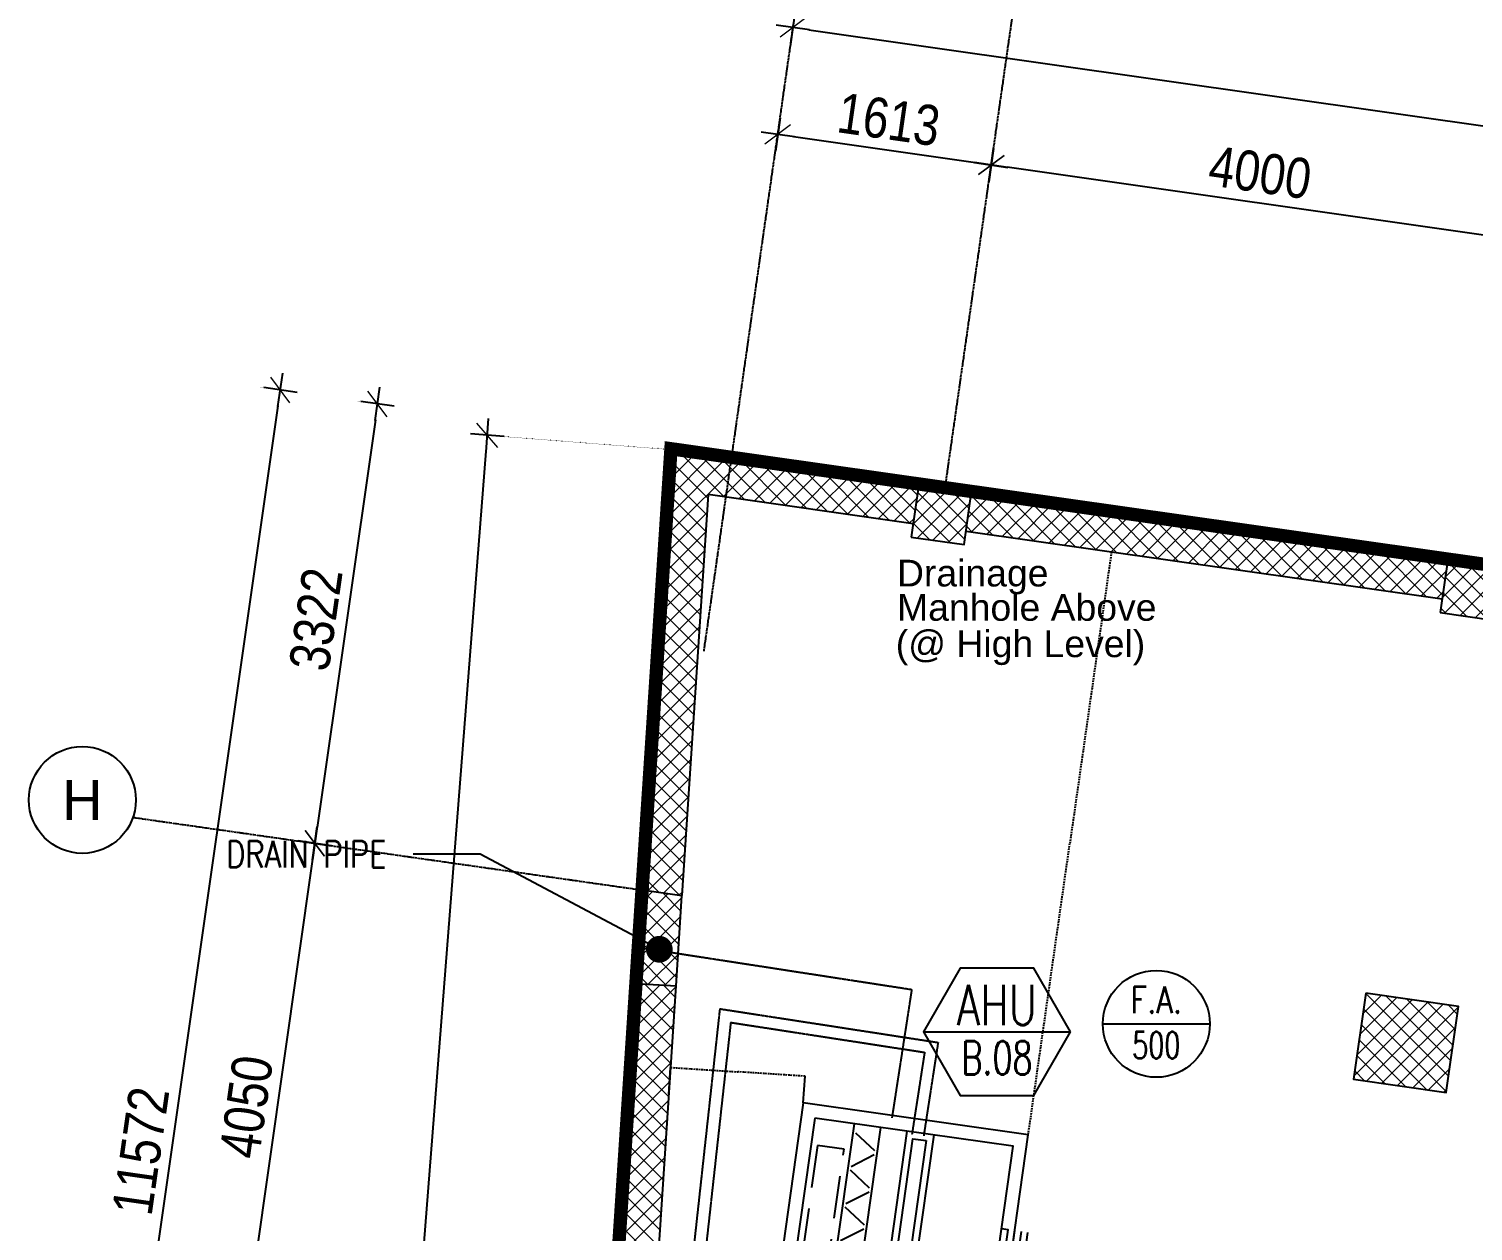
# Model space of a CAD drawing. Header units: inches. Extents: x 1152707 to 1351947, y 326920 to 480291.
# Drawn here: x 1183156 to 1193963, y 368730 to 377727 of the extents above; entities that cross this region are included whole.
import ezdxf
from ezdxf import colors
from ezdxf.entities.mleader import LeaderData, LeaderLine
from ezdxf.enums import TextEntityAlignment as Align
from ezdxf.math import Vec2, Vec3

# ---------------------------------------------------------------- set-up
doc = ezdxf.new("R2010")
doc.units = ezdxf.units.IN
doc.header["$MEASUREMENT"] = 0
for name, pattern in [('CENTER', [50.800000000000004, 31.75, -6.35, 6.35, -6.35]), ('DASHED', [19.049999999999997, 12.7, -6.35]), ('DASHED2', [9.524999999999999, 6.35, -3.175]), ('DOT2', [3.175, 0, -3.175])]:
    doc.linetypes.add(name, pattern=pattern)
doc.layers.add('A-HATCH CONCRETE', color=254, linetype='Continuous', lineweight=5)
doc.layers.add('A-LEASING LINE', color=7, linetype='DASHED2', lineweight=9)
for name, color, linetype in [('AC-Equipment', 2, 'Continuous'), ('AC-Fresh DUCT', 100, 'Continuous'), ('AC-Ref PIPES', 3, 'Continuous'), ('AC-TEXT', 3, 'Continuous'), ('AC-TEXT Equipment', 3, 'Continuous'), ('AC-TEXT Fresh DUCT', 140, 'Continuous'), ('Axis', 9, 'CENTER'), ('dim-axis', 15, 'Continuous'), ('dim2', 7, 'Continuous'), ('FFNEW', 252, 'Continuous'), ('LGT ELEC', 252, 'Continuous'), ('S-COL', 210, 'Continuous'), ('S-WALL', 1, 'Continuous'), ('TAXT', 3, 'Continuous')]:
    doc.layers.add(name, color=color, linetype=linetype)
doc.styles.add('AC_Duct', font='romans.shx', dxfattribs={"width": 0.8, "height": 0.2})
doc.styles.add('AC_Equipment', font='romans.shx', dxfattribs={"width": 0.75, "height": 0.3})
doc.styles.add('ARIAL', font='ARIALN.TTF')
doc.styles.get("Standard").update_dxf_attribs({"font": 'arial.ttf'})
doc.styles.add('style1', font='arial.ttf')
doc.dimstyles.new('DIM-100', dxfattribs={"dimscale": 150, "dimtxt": 2, "dimasz": 1, "dimexe": 0.75, "dimexo": 1, "dimgap": 0.5, "dimtad": 1, "dimdec": 0, "dimzin": 11, "dimdsep": 46, "dimtxsty": 'ARIAL', "dimblk": 'R', "dimcen": 2.5, "dimdle": 1, "dimclrd": 256, "dimclre": 256, "dimclrt": 256, "dimazin": 0, "dimtfac": 1, "dimtdec": 0, "dimtix": 1, "dimtmove": 2, "dimatfit": 3, "dimldrblk": 'R', "dimtolj": 1, "dimtzin": 3, "dimlwd": -1, "dimlwe": 13, "dimarcsym": 0})
doc.dimstyles.get("Standard").update_dxf_attribs({"dimtxt": 0.18, "dimasz": 0.18, "dimexe": 0.18, "dimexo": 0.0625, "dimgap": 0.09, "dimtad": 0, "dimtih": 1, "dimtoh": 1, "dimdec": 4, "dimzin": 0, "dimdsep": 46, "dimtxsty": 'Standard', "dimcen": 0.09, "dimadec": 0, "dimazin": 0, "dimtfac": 1, "dimtdec": 4, "dimtofl": 0, "dimtmove": 0, "dimatfit": 3, "dimfxl": 1, "dimtolj": 1, "dimtzin": 0, "dimarcsym": 0})
pattern_1 = [(45, (1341716.94421948, 266100.535076289), (-66.29126073623883, 66.29126073623884), []), (135, (1341716.94421948, 266100.535076289), (-66.29126073623884, -66.29126073623883), [])]
pattern_2 = [(45, (1341716.313607556, 266100.5350762884), (-66.29126073623883, 66.29126073623884), []), (135, (1341716.313607556, 266100.5350762884), (-66.29126073623884, -66.29126073623883), [])]

# ---------------------------------------------------------------- blocks, each defined once
blk = doc.blocks.new('R')
for p, q in [((0, -1.050000000000181), (0, 1.050000000000181)), ((-1.049999999999954, 0), (1.049999999999954, 0))]:
    blk.add_line(p, q)
at = {"color": 4, "lineweight": 13}
blk.add_line((-0.7071067811866669, -0.7071067811866669), (0.7071067811866669, 0.7071067811866669), dxfattribs=at)
blk = doc.blocks.new('*D113')
at = {"layer": 'Defpoints', "color": 0, "transparency": 16777216}
for p in [(1420983.385530123, 599835.536595431), (1420983.385530123, 599835.5365954308), (1422566.930215031, 599511.4847314716)]:
    blk.add_point(p, dxfattribs=at)
at = {"layer": 'dim-axis', "color": 251, "transparency": 16777216}
blk.add_line((1422461.840111748, 599624.426578352), (1421102.180569055, 599818.5737323104), dxfattribs=at)
at = {"layer": 'dim-axis', "color": 251, "linetype": 'DOT2', "lineweight": 13, "transparency": 16777216}
for p, q in [((1420962.181951222, 599687.0427967665), (1420967.482845948, 599724.1662464325)), ((1422588.133793931, 599659.9785301362), (1422596.537834855, 599718.83406423))]:
    blk.add_line(p, q, dxfattribs=at)
at = {"layer": 'dim-axis', "color": 251, "transparency": 16777216, "xscale": 120, "yscale": 120, "zscale": 120}
for p, rotation in [((1420983.385530123, 599835.5365954308), 171.8736112541112), ((1422580.63515068, 599607.4637152316), 351.8736112541112)]:
    blk.add_blockref('R', p, dxfattribs=dict(at, rotation=rotation))
at = {"layer": 'dim-axis', "color": 251, "transparency": 16777216, "insert": (1421814.264079111, 599947.380899548), "char_height": 300, "attachment_point": 5, "rotation": 351.87361125411115, "style": 'ARIAL'}
blk.add_mtext('\\A1;1613', dxfattribs=at)
blk = doc.blocks.new('*D123')
at = {"layer": 'Defpoints', "color": 0, "transparency": 16777216}
for p in [(1422580.636952011, 599607.4667980175), (1422580.640477067, 599607.4914848385), (1426540.471584808, 599042.0380271573)]:
    blk.add_point(p, dxfattribs=at)
at = {"layer": 'dim-axis', "color": 251, "transparency": 16777216}
blk.add_line((1426421.676545867, 599059.0008902128), (1422699.431990943, 599590.5039348972), dxfattribs=at)
at = {"layer": 'dim-axis', "color": 251, "linetype": 'DOT2', "lineweight": 13, "transparency": 16777216}
for p, q in [((1422559.436898167, 599458.997686174), (1422564.734267836, 599496.0964490192)), ((1426519.268005907, 598893.5442284929), (1426524.568900623, 598930.6676780941))]:
    blk.add_line(p, q, dxfattribs=at)
at = {"layer": 'dim-axis', "color": 251, "transparency": 16777216, "xscale": 120, "yscale": 120, "zscale": 120}
for p, rotation in [((1422580.636952011, 599607.4667980175), 171.8736112541112), ((1426540.471584799, 599042.0380270925), 351.8736112541112)]:
    blk.add_blockref('R', p, dxfattribs=dict(at, rotation=rotation))
at = {"layer": 'dim-axis', "color": 251, "transparency": 16777216, "insert": (1424592.808007115, 599550.6331567717), "char_height": 300, "attachment_point": 5, "rotation": 351.87361125411115, "style": 'ARIAL'}
blk.add_mtext('\\A1;4000', dxfattribs=at)
blk = doc.blocks.new('*D125')
at = {"layer": 'Defpoints', "color": 0, "transparency": 16777216}
for p in [(1420641.573875909, 597441.4154160281), (1470714.924620437, 593564.946107981), (1470259.607359799, 590370.0822184199)]:
    blk.add_point(p, dxfattribs=at)
at = {"layer": 'dim-axis', "color": 251, "linetype": 'DOT2', "lineweight": 13, "transparency": 16777216}
for p, q in [((1420662.737342449, 597589.914936849), (1421112.763736451, 600747.6539462049)), ((1470280.770826339, 590518.5817392408), (1470730.797220341, 593676.3207485966))]:
    blk.add_line(p, q, dxfattribs=at)
at = {"layer": 'dim-axis', "color": 251, "transparency": 16777216}
blk.add_line((1421215.690753203, 600619.3485323575), (1470596.12500378, 593581.8768812129), dxfattribs=at)
at = {"layer": 'dim-axis', "color": 251, "transparency": 16777216, "xscale": 120, "yscale": 120, "zscale": 120}
for p, rotation in [((1421096.891136546, 600636.2793055894), 171.8890881608404), ((1470714.924620437, 593564.946107981), 351.8890881608405)]:
    blk.add_blockref('R', p, dxfattribs=dict(at, rotation=rotation))
at = {"layer": 'dim-axis', "color": 251, "transparency": 16777216, "insert": (1445938.100600445, 597326.502155237), "char_height": 300, "attachment_point": 5, "rotation": 351.88908816084046, "style": 'ARIAL'}
blk.add_mtext('\\A1;50119', dxfattribs=at)
blk = doc.blocks.new('*D128')
at = {"layer": 'Defpoints', "color": 0, "transparency": 16777216}
for p in [(1417261.405506629, 597923.8530311963), (1417261.405506629, 597923.8530311963), (1415626.310907494, 586467.6671338971)]:
    blk.add_point(p, dxfattribs=at)
at = {"layer": 'dim-axis', "color": 251, "linetype": 'DOT2', "lineweight": 13, "transparency": 16777216}
for p, q in [((1417112.910355641, 597945.0471372935), (1417150.034143388, 597939.7486107692)), ((1415477.815756507, 586488.8612399943), (1415514.939544254, 586483.5627134701))]:
    blk.add_line(p, q, dxfattribs=at)
at = {"layer": 'dim-axis', "color": 251, "transparency": 16777216}
blk.add_line((1415643.266192372, 586586.4632546869), (1417244.450221751, 597805.0569104064), dxfattribs=at)
at = {"layer": 'dim-axis', "color": 251, "transparency": 16777216, "xscale": 120, "yscale": 120, "zscale": 120}
for p, rotation in [((1417261.405506629, 597923.8530311963), 81.8772662833131), ((1415626.310907494, 586467.6671338971), 261.8772662833131)]:
    blk.add_blockref('R', p, dxfattribs=dict(at, rotation=rotation))
at = {"layer": 'dim-axis', "color": 251, "transparency": 16777216, "insert": (1416217.975405764, 592227.9994117396), "char_height": 300, "attachment_point": 5, "rotation": 81.8772662833131, "style": 'ARIAL'}
blk.add_mtext('\\A1;11572', dxfattribs=at)
blk = doc.blocks.new('*D129')
at = {"layer": 'Defpoints', "color": 0, "transparency": 16777216}
for p in [(1417988.989744912, 597820.0079068063), (1417519.570994599, 594531.0553838975), (1417519.570994598, 594531.0553838976)]:
    blk.add_point(p, dxfattribs=at)
at = {"layer": 'dim-axis', "color": 251, "linetype": 'DOT2', "lineweight": 13, "transparency": 16777216}
for p, q in [((1417840.494593902, 597841.2020127501), (1417877.618381654, 597835.9034862642)), ((1417371.07584359, 594552.2494898412), (1417408.199631341, 594546.9509633554))]:
    blk.add_line(p, q, dxfattribs=at)
at = {"layer": 'dim-axis', "color": 251, "transparency": 16777216}
blk.add_line((1417972.034460156, 597701.2117859991), (1417536.526279353, 594649.8515047049), dxfattribs=at)
at = {"layer": 'dim-axis', "color": 251, "transparency": 16777216, "xscale": 120, "yscale": 120, "zscale": 120}
for p, rotation in [((1417988.989744911, 597820.0079068064), 81.87726634256052), ((1417519.570994598, 594531.0553838976), 261.8772663425605)]:
    blk.add_blockref('R', p, dxfattribs=dict(at, rotation=rotation))
at = {"layer": 'dim-axis', "color": 251, "transparency": 16777216, "insert": (1417528.397568424, 596207.7709743117), "char_height": 300, "attachment_point": 5, "rotation": 81.87726634256052, "style": 'ARIAL'}
blk.add_mtext('\\A1;3322', dxfattribs=at)
blk = doc.blocks.new('*D130')
at = {"layer": 'Defpoints', "color": 0, "transparency": 16777216}
for p in [(1417519.570994599, 594531.0553838975), (1416947.330131935, 590521.6862731403), (1416947.330129418, 590521.6862734996)]:
    blk.add_point(p, dxfattribs=at)
at = {"layer": 'dim-axis', "color": 251, "linetype": 'DOT2', "lineweight": 13, "transparency": 16777216}
for p, q in [((1417371.075843588, 594552.2494898305), (1417408.19963108, 594546.9509633846)), ((1416798.834980925, 590542.8803790732), (1416835.95876616, 590537.5818529493))]:
    blk.add_line(p, q, dxfattribs=at)
at = {"layer": 'dim-axis', "color": 251, "transparency": 16777216}
blk.add_line((1417502.615709591, 594412.2592631262), (1416964.285414164, 590640.4823943082), dxfattribs=at)
at = {"layer": 'dim-axis', "color": 251, "transparency": 16777216, "xscale": 120, "yscale": 120, "zscale": 120}
for p, rotation in [((1417519.570994338, 594531.0553839349), 81.87726634670558), ((1416947.330129418, 590521.6862734996), 261.8772663467056)]:
    blk.add_blockref('R', p, dxfattribs=dict(at, rotation=rotation))
at = {"layer": 'dim-axis', "color": 251, "transparency": 16777216, "insert": (1417007.567760545, 592558.6101576602), "char_height": 300, "attachment_point": 5, "rotation": 81.87726634670555, "style": 'ARIAL'}
blk.add_mtext('\\A1;4050', dxfattribs=at)
blk = doc.blocks.new('*D107')
at = {"layer": 'Defpoints', "color": 0, "transparency": 16777216}
for p in [(1418810.046105749, 597584.8934027222), (1420641.573875909, 597441.4154160282), (1417901.090914004, 562458.5531384643)]:
    blk.add_point(p, dxfattribs=at)
at = {"layer": 'dim-axis', "color": 251, "linetype": 'DOT2', "lineweight": 13, "transparency": 16777216}
for p, q in [((1420492.032029932, 597453.1302059084), (1418697.889721267, 597593.6794951324)), ((1417751.549068027, 562470.2679283445), (1415957.406759362, 562610.8172175685))]:
    blk.add_line(p, q, dxfattribs=at)
at = {"layer": 'dim-axis', "color": 251, "transparency": 16777216}
blk.add_line((1416078.934975748, 562721.6646019395), (1418800.674273845, 597465.259925941), dxfattribs=at)
at = {"layer": 'dim-axis', "color": 251, "transparency": 16777216, "xscale": 120, "yscale": 120, "zscale": 120}
for p, rotation in [((1418810.046105749, 597584.8934027222), 85.52071850426807), ((1416069.563143844, 562602.0311251583), 265.5207185042681)]:
    blk.add_blockref('R', p, dxfattribs=dict(at, rotation=rotation))
at = {"layer": 'dim-axis', "color": 251, "transparency": 16777216, "insert": (1417212.329647629, 580111.2821694198), "char_height": 300, "attachment_point": 5, "rotation": 85.52071850426807, "style": 'ARIAL'}
blk.add_mtext('\\A1;35090', dxfattribs=at)
blk = doc.blocks.new('SEDRGFE')
at = {"layer": 'A-HATCH CONCRETE'}
h = blk.add_hatch(dxfattribs=at)
h.set_pattern_fill('ANSI37', color=250, scale=750)
h.set_pattern_definition(pattern_2)
h.paths.add_polyline_path([(1352997.238704228, 708952.5888768742), (1353393.225837015, 708896.0717054424), (1353449.743008447, 709292.0588382299), (1353053.755875659, 709348.5760096618)])
h = blk.add_hatch(dxfattribs=at)
h.set_pattern_fill('ANSI37', color=250, scale=750)
h.set_pattern_definition(pattern_2)
h.paths.add_polyline_path([(1356957.07333529, 708387.1601062606), (1357353.060468078, 708330.6429348288), (1357409.577639509, 708726.6300676162), (1357013.590506722, 708783.1472390482)])
h = blk.add_hatch(dxfattribs=at)
h.set_pattern_fill('ANSI37', color=250, scale=750)
h.set_pattern_definition(pattern_1)
h.paths.add_polyline_path([(1350938.715259359, 705612.059824385), (1351238.073295518, 705592.4443665221), (1351282.356251653, 706268.2613103183), (1350984.484661039, 706310.5619087555)])
h = blk.add_hatch(dxfattribs=at)
h.set_pattern_fill('ANSI37', color=250, scale=750)
h.set_pattern_definition(pattern_1)
h.paths.add_polyline_path([(1356399.285455623, 705537.9977576567), (1356307.445034125, 704894.5186694346), (1357000.422513749, 704795.613600129), (1357092.262935247, 705439.092688351)])
at = {"color": 250, "linetype": 'Continuous', "ltscale": 100}
blk.add_lwpolyline([(1389809.827178306, 674587.5531384656), (1389809.827178306, 680290.4580612421), (1389609.827178306, 680287.5531384655), (1388060.248555238, 680287.5531384657), (1388060.248555238, 686287.5531384657), (1384199.576223855, 686287.5531384068), (1384199.576223855, 693088.7208787417), (1385202.968846387, 692941.6240858629), (1385236.290825309, 693138.9020318149), (1385780.29710761, 696950.2695405331), (1386823.143637744, 704255.839256378), (1386865.470570824, 704552.8382980259), (1351200.254243582, 709613.1173584736), (1350433.73986931, 697904.0557742533), (1372210.580795567, 694796.0376300772), (1372208.772478453, 688237.4433332592), (1371310.458064859, 688237.4433332593), (1371310.458064859, 688037.5531384655), (1371310.458064859, 684787.5531387375), (1363260.447110901, 684787.5531387375), (1363260.447110901, 684587.5531384655), (1363260.447110901, 674587.5531384656), (1389809.827178306, 674587.5531384652)], dxfattribs=at)
at = {"layer": 'A-HATCH CONCRETE', "color": 250, "linetype": 'Continuous'}
for p, q in [((1351184.879664063, 709378.480778819), (1351392.130713713, 709585.731828469)), ((1351194.176306995, 709520.3599432232), (1351276.107571524, 709602.2912077516)), ((1351598.753715396, 709253.2014518296), (1351245.261453589, 709606.6937136365)), ((1351753.409444187, 709231.1282445111), (1351399.91718238, 709584.620506318)), ((1351156.989735268, 708952.843285606), (1351740.200140283, 709536.0536906206)), ((1351166.2863782, 709094.7224500104), (1351624.176998093, 709552.6130699035)), ((1351175.583021132, 709236.6016144147), (1351508.153855903, 709569.1724491862)), ((1351476.628829858, 709242.7438158946), (1351194.473723911, 709524.898921842)), ((1351908.065172978, 709209.0550371924), (1351554.572911171, 709562.5472989994)), ((1351591.032440366, 709254.3034692318), (1351856.223282472, 709519.4943113377)), ((1351707.055582556, 709237.7440899491), (1351972.246424662, 709502.934932055)), ((1352062.720901769, 709186.981829874), (1351709.228639962, 709540.474091681)), ((1351823.078724745, 709221.1847106663), (1352088.269566851, 709486.3755527722)), ((1352217.37663056, 709164.9086225552), (1351863.884368753, 709518.4008843623)), ((1351939.101866935, 709204.6253313835), (1352204.292709041, 709469.8161734894)), ((1352372.032359351, 709142.8354152368), (1352018.540097544, 709496.3276770439)), ((1352526.688088142, 709120.7622079181), (1352173.195826335, 709474.2544697252)), ((1351468.475591699, 709118.3145325814), (1351186.320485752, 709400.4696385288)), ((1352055.125009125, 709188.0659521008), (1352320.315851231, 709453.2567942068)), ((1352171.148151315, 709171.5065728179), (1352436.338993421, 709436.6974149239)), ((1352287.171293504, 709154.9471935353), (1352552.36213561, 709420.1380356412)), ((1352681.343816933, 709098.6890005996), (1352327.851555126, 709452.1812624068)), ((1352403.194435694, 709138.3878142524), (1352668.3852778, 709403.5786563583)), ((1352835.999545724, 709076.615793281), (1352482.507283917, 709430.1080550881)), ((1352519.217577884, 709121.8284349696), (1352784.40841999, 709387.0192770757)), ((1352635.240720074, 709105.2690556869), (1352900.431562179, 709370.4598977928)), ((1352990.655274516, 709054.5425859625), (1352637.163012708, 709408.0348477697)), ((1353026.261548009, 709151.5188339413), (1352791.818741499, 709385.961640451)), ((1353042.820924406, 709267.5419790165), (1352946.47447029, 709363.8884331324)), ((1351460.32235354, 708993.8852492681), (1351178.167247592, 709276.0403552157)), ((1352751.263862263, 709088.7096764041), (1353016.454704369, 709353.9005185099)), ((1353422.545064267, 709097.0782710453), (1353596.570415318, 709271.1036220964)), ((1353444.618266458, 709251.7339947092), (1353480.547273128, 709287.6630013791)), ((1353763.933918471, 708944.1765493695), (1353446.086850461, 709262.0236173794)), ((1353447.402715401, 708989.3534007075), (1353712.593557507, 709254.5442428136)), ((1353918.589647262, 708922.1033420509), (1353565.097385454, 709275.5956038581)), ((1354073.245376053, 708900.0301347324), (1353719.753114246, 709253.5223965396)), ((1351452.169115381, 708869.4559659548), (1351170.014009433, 709151.6110719024)), ((1352867.287004453, 709072.1502971213), (1353039.514874788, 709244.378167457)), ((1353609.27818968, 708966.2497566881), (1353429.527474064, 709146.0004723041)), ((1353563.425857591, 708972.7940214246), (1353828.616699697, 709237.9848635306)), ((1353679.448999781, 708956.2346421418), (1353944.639841887, 709221.4254842479)), ((1353795.47214197, 708939.675262859), (1354060.662984076, 709204.8661049651)), ((1354227.901104844, 708877.9569274138), (1353874.408843037, 709231.449189221)), ((1353911.49528416, 708923.1158835762), (1354176.686126266, 709188.3067256823)), ((1354027.51842635, 708906.5565042936), (1354292.709268456, 709171.7473463996)), ((1354382.556833635, 708855.8837200953), (1354029.064571828, 709209.3759819024)), ((1354143.541568539, 708889.9971250107), (1354408.732410646, 709155.187967117)), ((1354537.212562426, 708833.8105127767), (1354183.720300619, 709187.3027745837)), ((1354691.868291217, 708811.7373054579), (1354338.37602941, 709165.2295672653)), ((1354846.524020008, 708789.6640981395), (1354493.031758201, 709143.1563599466)), ((1351147.693092336, 708810.9641212017), (1351469.417445304, 709132.6884741698)), ((1352983.310146643, 709055.5909178385), (1353017.441672597, 709089.7224437929)), ((1354259.564710729, 708873.4377457278), (1354524.755552835, 709138.6285878341)), ((1354375.587852919, 708856.8783664452), (1354640.778695025, 709122.0692085512)), ((1354491.610995109, 708840.3189871624), (1354756.801837215, 709105.5098292686)), ((1354607.634137298, 708823.7596078797), (1354872.824979405, 709088.9504499858)), ((1355001.179748799, 708767.590890821), (1354647.687486992, 709121.0831526282)), ((1354723.657279488, 708807.2002285968), (1354988.848121594, 709072.391070703)), ((1355155.83547759, 708745.5176835023), (1354802.343215783, 709099.0099453095)), ((1354839.680421678, 708790.640849314), (1355104.871263784, 709055.83169142)), ((1354955.703563868, 708774.0814700313), (1355220.894405974, 709039.2723121373)), ((1355310.491206381, 708723.4444761837), (1354956.998944574, 709076.9367379909)), ((1355465.146935172, 708701.3712688652), (1355111.654673365, 709054.8635306724)), ((1351138.396449404, 708669.0849567974), (1351460.120802372, 708990.8093097656)), ((1351444.015877221, 708745.0266826417), (1351161.860771274, 709027.1817885892)), ((1353454.622460889, 708988.3229640066), (1353412.968097667, 709029.9773272288)), ((1355071.726706057, 708757.5220907484), (1355336.917548163, 709022.7129328545)), ((1355187.749848247, 708740.9627114657), (1355452.940690353, 709006.1535535718)), ((1355619.802663963, 708679.2980615465), (1355266.310402156, 709032.7903233538)), ((1355303.772990437, 708724.4033321829), (1355568.963832543, 708989.594174289)), ((1355419.796132626, 708707.8439529), (1355684.986974732, 708973.0347950063)), ((1355774.458392754, 708657.2248542281), (1355420.966130947, 709010.7171160353)), ((1355535.819274816, 708691.2845736174), (1355801.010116922, 708956.4754157234)), ((1355929.114121546, 708635.1516469094), (1355575.621859738, 708988.6439087166)), ((1355651.842417005, 708674.7251943346), (1355917.033259112, 708939.9160364408)), ((1356083.769850336, 708613.078439591), (1355730.277588529, 708966.5707013982)), ((1356238.425579128, 708591.0052322723), (1355884.93331732, 708944.4974940796)), ((1351129.099806472, 708527.2057923932), (1351450.824159441, 708848.9301453613)), ((1351435.862639062, 708620.5973993285), (1351153.707533115, 708902.752505276)), ((1355767.865559195, 708658.1658150518), (1356033.056401301, 708923.356657158)), ((1355883.888701385, 708641.606435769), (1356149.079543491, 708906.7972778752)), ((1355999.911843575, 708625.0470564862), (1356265.102685681, 708890.2378985924)), ((1356393.081307919, 708568.9320249537), (1356039.589046111, 708922.424286761)), ((1356115.934985764, 708608.4876772035), (1356381.125827871, 708873.6785193096)), ((1356547.73703671, 708546.8588176351), (1356194.244774902, 708900.3510794425)), ((1356231.958127954, 708591.9282979206), (1356497.14897006, 708857.1191400267)), ((1356347.981270144, 708575.3689186379), (1356613.17211225, 708840.559760744)), ((1356702.392765501, 708524.7856103166), (1356348.900503693, 708878.2778721239)), ((1356464.004412333, 708558.809539355), (1356729.19525444, 708824.0003814611)), ((1356857.048494292, 708502.7124029979), (1356503.556232484, 708856.2046648053)), ((1356976.123919119, 708516.2194996431), (1356658.211961275, 708834.1314574867)), ((1351427.709400903, 708496.1681160151), (1351145.554294955, 708778.3232219628)), ((1356580.027554523, 708542.2501600722), (1356845.218396629, 708807.4410021785)), ((1356696.050696713, 708525.6907807895), (1356961.241538819, 708790.8816228957)), ((1356992.683295516, 708632.2426447183), (1356812.867690067, 708812.0582501681)), ((1357009.242671914, 708748.2657897935), (1356967.523418858, 708789.9850428496)), ((1357077.113391437, 708774.1709540415), (1357077.264681009, 708774.322243613)), ((1357122.380811078, 708767.7101721012), (1357122.179147649, 708767.911835531)), ((1357193.136536513, 708757.6115776442), (1357193.287823198, 708757.7628643301)), ((1351119.803163541, 708385.3266279887), (1351441.527516509, 708707.0509809569)), ((1351419.556162744, 708371.738832702), (1351137.401056796, 708653.8939386494)), ((1356812.073838903, 708509.1314015067), (1357002.255972789, 708699.3135353934)), ((1351110.506520609, 708243.4474635845), (1351432.230873577, 708565.1718165526)), ((1351411.402924584, 708247.3095493888), (1351129.247818637, 708529.4646553362)), ((1356928.096981092, 708492.572022224), (1356980.182770598, 708544.6578117295)), ((1351101.209877677, 708101.5682991802), (1351422.934230645, 708423.2926521484)), ((1351403.249686425, 708122.8802660755), (1351121.094580478, 708405.0353720231)), ((1351091.913234745, 707959.689134776), (1351413.637587713, 708281.413487744)), ((1351395.096448266, 707998.4509827624), (1351112.941342318, 708280.6060887098)), ((1351082.616591813, 707817.8099703715), (1351404.340944781, 708139.5343233397)), ((1351386.943210107, 707874.0216994492), (1351104.788104159, 708156.1768053967)), ((1351073.319948881, 707675.9308059673), (1351395.04430185, 707997.6551589355)), ((1351378.789971947, 707749.5924161361), (1351096.634866, 708031.7475220833)), ((1351064.02330595, 707534.051641563), (1351385.747658918, 707855.7759945311)), ((1351370.636733788, 707625.1631328227), (1351088.481627841, 707907.3182387702)), ((1351362.483495629, 707500.7338495096), (1351080.328389681, 707782.8889554571)), ((1351054.726663018, 707392.1724771587), (1351376.451015986, 707713.8968301269)), ((1351354.33025747, 707376.3045661963), (1351072.175151522, 707658.4596721439)), ((1351045.430020086, 707250.2933127544), (1351367.154373054, 707572.0176657225)), ((1351346.17701931, 707251.8752828832), (1351064.021913363, 707534.0303888307)), ((1351036.133377154, 707108.41414835), (1351357.857730122, 707430.1385013182)), ((1351338.023781151, 707127.44599957), (1351055.868675204, 707409.6011055174)), ((1351026.836734222, 706966.5349839458), (1351348.56108719, 707288.2593369138)), ((1351329.870542991, 707003.0167162567), (1351047.715437044, 707285.1718222043)), ((1351017.54009129, 706824.6558195415), (1351339.264444259, 707146.3801725096)), ((1351321.717304833, 706878.5874329435), (1351039.562198885, 707160.7425388909)), ((1351008.243448358, 706682.7766551372), (1351329.967801327, 707004.5010081053)), ((1351313.564066673, 706754.1581496303), (1351031.408960726, 707036.3132555778)), ((1351305.410828514, 706629.7288663171), (1351023.255722567, 706911.8839722646)), ((1350998.946805427, 706540.8974907328), (1351320.671158395, 706862.621843701)), ((1351297.257590355, 706505.2995830039), (1351015.102484407, 706787.4546889514)), ((1350989.650162495, 706399.0183263285), (1351311.374515463, 706720.7426792966)), ((1351289.104352195, 706380.8702996906), (1351006.949246248, 706663.0254056382)), ((1351027.646828211, 706304.4324705722), (1351302.077872531, 706578.8635148923)), ((1351266.941824917, 706270.4503054963), (1350998.796008089, 706538.5961223249)), ((1351112.415028968, 706292.3945799728), (1350990.642769929, 706414.1668390117)), ((1351143.742640361, 706287.9457612494), (1351292.781229599, 706436.984350488)), ((1350980.353519563, 706257.1391619242), (1350981.028349834, 706257.8139921951)), ((1350983.081363892, 706289.1457235762), (1350982.48953177, 706289.7375556985)), ((1351259.83845251, 706271.4590519264), (1351283.484586668, 706295.1051860838)), ((1351281.542946158, 706255.8491842552), (1351280.951114036, 706256.4410163774)), ((1350974.928125733, 706164.7164402632), (1350974.336293611, 706165.3082723853)), ((1351273.389707999, 706131.4199009421), (1351272.797875877, 706132.0117330642)), ((1351274.187943736, 706153.2260216795), (1351274.862774007, 706153.9008519503)), ((1350966.774887573, 706040.2871569502), (1350966.183055452, 706040.878989072)), ((1350971.056876631, 706115.25999752), (1350971.731706902, 706115.9348277907)), ((1351264.891300804, 706011.3468572751), (1351265.566131074, 706012.0216875458)), ((1350958.621649414, 705915.8578736372), (1350958.029817292, 705916.449705759)), ((1350961.7602337, 705973.3808331157), (1350962.43506397, 705974.0556633861)), ((1351265.236469839, 706006.9906176291), (1351264.644637717, 706007.5824497511)), ((1350950.468411254, 705791.4285903241), (1350949.876579133, 705792.0204224456)), ((1350952.463590768, 705831.5016687113), (1350953.138421038, 705832.1764989817)), ((1351255.594657872, 705869.4676928708), (1351256.269488143, 705870.1425231412)), ((1351257.08323168, 705882.5613343159), (1351256.491399558, 705883.1531664379)), ((1350943.166947836, 705689.622504307), (1350943.841778106, 705690.2973345771)), ((1351246.29801494, 705727.5885284666), (1351246.97284521, 705728.2633587368)), ((1351248.92999352, 705758.132051003), (1351248.338161399, 705758.7238831247)), ((1350915.27701904, 705263.9850110941), (1351237.001372009, 705585.7093640623)), ((1350924.573661972, 705405.8641754985), (1351118.958836869, 705600.2493503948)), ((1350933.870304904, 705547.7433399027), (1350994.529553556, 705608.4025885544)), ((1350942.315173095, 705666.9993070111), (1350941.723340974, 705667.5911391325)), ((1351223.878446921, 705385.4360331849), (1351001.359418999, 705607.955061107)), ((1351232.03168508, 705509.8653164983), (1351143.238583404, 705598.6584181748)), ((1351240.776755361, 705633.70276769), (1351240.18492324, 705634.2945998114)), ((1351215.725208762, 705261.0067498718), (1350933.570102815, 705543.1618558192)), ((1350905.980376109, 705122.1058466898), (1351227.704729077, 705443.8301996579)), ((1351207.571970603, 705136.5774665585), (1350925.416864655, 705418.7325725061)), ((1350896.683733177, 704980.2266822854), (1351218.408086145, 705301.9510352537)), ((1351199.418732443, 705012.1481832453), (1350917.263626496, 705294.3032891928)), ((1350887.387090245, 704838.3475178813), (1351209.111443213, 705160.0718708492)), ((1351191.265494284, 704887.7188999321), (1350909.110388337, 705169.8740058795)), ((1351183.112256125, 704763.2896166189), (1350900.957150177, 705045.4447225663)), ((1350878.090447313, 704696.468353477), (1351199.814800281, 705018.1927064451)), ((1350868.793804381, 704554.5891890726), (1351190.518157349, 704876.3135420408)), ((1351174.959017965, 704638.8603333058), (1350892.803912018, 704921.0154392532)), ((1350859.497161449, 704412.7100246683), (1351181.221514417, 704734.4343776364)), ((1351166.805779806, 704514.4310499924), (1350884.650673859, 704796.58615594)), ((1351158.652541647, 704390.0017666793), (1350876.4974357, 704672.1568726267)), ((1350850.200518518, 704270.8308602639), (1351171.924871486, 704592.5552132321)), ((1351150.499303488, 704265.572483366), (1350868.34419754, 704547.7275893135)), ((1350840.903875586, 704128.9516958598), (1351162.628228554, 704450.6760488277)), ((1351142.346065328, 704141.1432000529), (1350860.190959381, 704423.2983060003)), ((1350831.607232654, 703987.0725314554), (1351153.331585622, 704308.7968844236)), ((1351134.192827169, 704016.7139167396), (1350852.037721222, 704298.8690226871)), ((1351126.03958901, 703892.2846334265), (1350843.884483063, 704174.439739374)), ((1350822.310589722, 703845.1933670512), (1351144.03494269, 704166.9177200192)), ((1350813.01394679, 703703.3142026467), (1351134.738299758, 704025.0385556149)), ((1351117.886350851, 703767.8553501131), (1350835.731244903, 704050.0104560608)), ((1350803.717303858, 703561.4350382425), (1351125.441656827, 703883.1593912105)), ((1351109.733112691, 703643.4260668), (1350827.578006744, 703925.5811727475)), ((1351101.579874532, 703518.9967834868), (1350819.424768585, 703801.1518894342))]:
    blk.add_line(p, q, dxfattribs=at)
at = {"layer": 'S-COL', "color": 250}
for points in [[(1352997.238704228, 708952.5888768742), (1353393.225837015, 708896.0717054424), (1353449.743008447, 709292.0588382299), (1353053.755875659, 709348.5760096618)], [(1356957.07333529, 708387.1601062606), (1357353.060468078, 708330.6429348288), (1357409.577639509, 708726.6300676162), (1357013.590506722, 708783.1472390482)], [(1350938.715259359, 705612.059824385), (1351238.073295518, 705592.4443665221), (1351282.356251653, 706268.2613103183), (1350984.484661039, 706310.5619087555)], [(1356399.285455623, 705537.9977576567), (1356307.445034125, 704894.5186694346), (1357000.422513749, 704795.613600129), (1357092.262935247, 705439.092688351)]]:
    blk.add_lwpolyline(points, close=True, dxfattribs=at)
at = {"layer": 'S-WALL', "color": 250}
for points in [[(1386861.275918621, 704523.4053201634), (1351200.254238644, 709613.1172830351)], [(1353011.986118525, 709051.4981455847), (1351478.439254426, 709270.373308687), (1351281.731453516, 706268.3500375953)], [(1356971.857422316, 708486.3263221657), (1353407.973249739, 708994.9809631237)], [(1351237.445379499, 705592.4855107665), (1350791.224601222, 698782.5615818114)]]:
    blk.add_lwpolyline(points, dxfattribs=at)
at = {"layer": 'TAXT', "color": 250, "ltscale": 100, "style": 'style1'}
for s, p in [('Drainage', (1352891.42514467, 708582.4029244385)), ('Manhole Above', (1352891.93494325, 708325.766794564)), ('(@ High Level)', (1352881.890347217, 708053.4885563804))]:
    blk.add_text(s, height=200, dxfattribs=at).set_placement(p)
blk = doc.blocks.new('SWDFHGTRD')
at = {"color": 254, "linetype": 'Continuous', "ltscale": 100}
blk.add_lwpolyline([(1226570.374966715, 392967.3235320756), (1226570.374966715, 398670.2284548521), (1226370.374966715, 398667.3235320755), (1224820.796343647, 398667.3235320759), (1224820.796343647, 404667.3235320759), (1220960.124012264, 404667.3235320169), (1220960.124012264, 411468.4912723517), (1221963.516634797, 411321.3944794729), (1221996.838613718, 411518.6724254249), (1222540.844896019, 415330.0399341431), (1223583.691426153, 422635.6096499881), (1223626.018359234, 422932.608691636), (1187960.802031992, 427992.8877520836), (1187194.287657719, 416283.8261678633), (1208971.128583976, 413175.8080236872), (1208969.320266862, 406617.2137268693), (1208071.005853268, 406617.2137268693), (1208071.005853268, 406417.3235320755), (1208071.005853268, 403167.3235323475), (1200020.994899311, 403167.3235323475), (1200020.994899311, 402967.3235320755), (1200020.994899311, 392967.3235320756), (1226570.374966715, 392967.3235320752)], dxfattribs=at)
at = {"layer": 'S-WALL', "color": 254}
blk.add_lwpolyline([(1187960.802032761, 427992.8877519745), (1187960.802031996, 427992.8877520836), (1185665.749298827, 392967.3235320756), (1235795.749298827, 392967.3235320756), (1237587.382168667, 420909.9442334292), (1223621.823707031, 422903.1757137735)], dxfattribs=at)
blk = doc.blocks.new('Text Equipment')
at = {"layer": 'AC-TEXT Equipment', "color": 3}
blk.add_line((-0.5500000000000114, 0), (0.5500000000000114, 0), dxfattribs=at)
blk.add_lwpolyline([(0.5500000000000114, 0), (0.2750000000000057, 0.4763139720814422), (-0.2750000000000057, 0.4763139720814422), (-0.5500000000000114, 0), (-0.2750000000000057, -0.4763139720814422), (0.2750000000000057, -0.4763139720814422)], close=True, dxfattribs=at)
at = {"layer": 'AC-TEXT Equipment', "color": 40, "linetype": 'CENTER', "style": 'AC_Equipment'}
for tag, height, width, p in [('FAN', 0.3, 0.75, (0, 0.05000000000001137)), ('NO', 0.25, 0.7, (-5.878304635907295e-17, -0.32))]:
    blk.add_attdef(tag, text='', height=height, dxfattribs=dict(at, width=width)).set_placement(p, align=Align.CENTER)
blk = doc.blocks.new('AHU 5')
at = {"layer": 'AC-Equipment', "color": 6, "linetype": 'Continuous'}
for p, q in [((0.5500000000000114, 0.1500000000000057), (-0.549999999999983, 0.1500000000000057)), ((0.5500000000000114, 0.09999999999999432), (-0.549999999999983, 0.09999999999999432)), ((0.5500000000000114, 0.04999999999998295), (-0.549999999999983, 0.04999999999998295))]:
    blk.add_line(p, q, dxfattribs=at)
at = {"layer": 'AC-Equipment', "linetype": 'Continuous'}
for p, q in [((-1.174999999999983, -0.6500000000000057), (1.175000000000011, -0.6500000000000057)), ((1.175000000000011, -0.8499999999999943), (-1.174999999999983, -0.8499999999999943)), ((1.17500000000004, -1.049999999999983), (-1.174999999999955, -1.049999999999983)), ((1.175000000000011, -1.25), (-1.174999999999983, -1.25))]:
    blk.add_line(p, q, dxfattribs=at)
at = {"layer": 'AC-Equipment', "color": 6, "linetype": 'Continuous', "ltscale": 0.02}
for p, q in [((-0.9942947042577259, -1.070000000000022), (-1.106327910371334, -1.230000000000047)), ((-0.8542531966158435, -1.230000000000047), (-0.9662864027293665, -1.070000000000022)), ((-0.714211688973819, -1.070000000000022), (-0.8262448950874273, -1.230000000000047)), ((-0.5741701813319366, -1.230000000000047), (-0.6862033874454028, -1.070000000000022)), ((-0.434128673689969, -1.070000000000022), (-0.5461618798035772, -1.230000000000047)), ((-0.2940871660480298, -1.230000000000047), (-0.4061203721615811, -1.070000000000022)), ((-0.1540456584061189, -1.070000000000022), (-0.2660788645196988, -1.230000000000047)), ((-0.01400415076420813, -1.230000000000047), (-0.1260373568777027, -1.070000000000022)), ((0.1260373568777879, -1.070000000000022), (0.01400415076420813, -1.230000000000047)), ((0.2660788645196988, -1.230000000000047), (0.1540456584062042, -1.070000000000022)), ((0.4061203721616664, -1.070000000000022), (0.2940871660480866, -1.230000000000047)), ((0.5461618798036056, -1.230000000000047), (0.4341286736900827, -1.070000000000022)), ((0.6862033874455449, -1.070000000000022), (0.5741701813319366, -1.230000000000047)), ((0.8262448950875125, -1.230000000000047), (0.7142116889739896, -1.070000000000022)), ((0.9662864027293949, -1.070000000000022), (0.8542531966158151, -1.230000000000047)), ((1.106327910371334, -1.230000000000047), (0.9942947042578112, -1.070000000000022))]:
    blk.add_line(p, q, dxfattribs=at)
at = {"layer": 'AC-Equipment', "color": 20, "linetype": 'Continuous'}
blk.add_lwpolyline([(-1.274999999999977, -1.650000000000006), (1.275000000000006, -1.650000000000006), (1.275000000000006, 0.04999999999998295), (-1.274999999999977, 0.04999999999998295)], close=True, dxfattribs=at)
at = {"layer": 'AC-Equipment', "linetype": 'Continuous'}
blk.add_lwpolyline([(0.5500000000000114, -0.05000000000001137), (0.5500000000000114, 0), (-0.549999999999983, 0), (-0.549999999999983, -0.05000000000001137)], dxfattribs=at)
blk.add_lwpolyline([(-1.174999999999983, -1.550000000000011), (1.175000000000011, -1.550000000000011), (1.175000000000011, -0.05000000000001137), (-1.174999999999983, -0.05000000000001137)], close=True, dxfattribs=at)
at = {"layer": 'AC-Equipment', "color": 6, "linetype": 'Continuous'}
blk.add_lwpolyline([(-1.125, -0.700000000000017), (1.125, -0.700000000000017), (1.125, -0.8000000000000114), (-1.125, -0.8000000000000114)], close=True, dxfattribs=at)
at = {"layer": 'AC-Equipment', "color": 6, "linetype": 'DASHED2', "ltscale": 0.05}
blk.add_lwpolyline([(-0.9749999999999943, -1.500000000000028), (0.9750000000000227, -1.500000000000028), (0.9750000000000227, -1.300000000000011), (-0.9749999999999943, -1.300000000000011)], close=True, dxfattribs=at)
blk = doc.blocks.new('Fresh Air')
at = {"layer": 'AC-Fresh DUCT', "color": 4}
blk.add_line((-0.4, 0), (0.4, 0), dxfattribs=at)
blk.add_circle((0, 0), 0.4, dxfattribs=at)
at = {"layer": 'AC-TEXT Fresh DUCT', "style": 'AC_Duct', "width": 0.8}
blk.add_text('F.A.', height=0.2, dxfattribs=at).set_placement((-3.673940397442059e-18, 0.07999999999999431), align=Align.CENTER)
at = {"layer": 'AC-TEXT Fresh DUCT', "style": 'AC_Duct', "width": 0.7}
blk.add_attdef('FRESH-AIR', text='', height=0.2, dxfattribs=at).set_placement((2.449293598294706e-18, -0.2599999999999971), align=Align.CENTER)
blk = doc.blocks.new('_Dot')
at = {"color": 0, "linetype": 'ByBlock', "lineweight": -2}
blk.add_line((-0.5, 0), (-1, 0), dxfattribs=at)
at = {"color": 0, "linetype": 'ByBlock', "const_width": 0.5}
blk.add_lwpolyline([(-0.25, 0, 1), (0.25, 0, 1)], format="xyb", close=True, dxfattribs=at)
blk = doc.blocks.new('*D271')
at = {"layer": 'Defpoints', "color": 0, "linetype": 'DASHED', "transparency": 16777216}
for p in [(18781.25873128045, 37032.09171552957), (18781.25873481849, 37032.0917150246), (18158.92469802964, 32671.71390320361)]:
    blk.add_point(p, dxfattribs=at)
at = {"layer": 'dim2', "color": 1, "linetype": 'DASHED', "lineweight": -2, "transparency": 16777216}
for p, q in [((18781.23330208637, 37031.91352081556), (18470.1176802813, 34852.08471199941)), ((18158.95013429979, 32671.89209690769), (18470.06575610487, 34851.72090572384))]:
    blk.add_line(p, q, dxfattribs=at)
at = {"layer": 'dim2', "color": 1, "lineweight": -2, "transparency": 16777216}
for p, q in [((18781.32060426971, 37032.08288471981), (18781.43692902753, 37032.06628229249)), ((18158.9865710189, 32671.70507239385), (18159.10289577673, 32671.68846996653))]:
    blk.add_line(p, q, dxfattribs=at)
at = {"layer": 'dim2', "color": 1, "linetype": 'DASHED', "transparency": 16777216}
for points in [[(18781.20360305153, 37031.91775960424), (18781.26300112122, 37031.90928202687), (18781.25873481849, 37032.0917150246)], [(18158.92043526495, 32671.89633569638), (18158.97983333464, 32671.88785811901), (18158.92470156768, 32671.71390269864)]]:
    blk.add_solid(points, dxfattribs=at)
at = {"layer": 'dim2', "color": 6, "linetype": 'DASHED', "transparency": 16777216, "insert": (18470.09171819308, 34851.90280886163), "char_height": 0.18, "attachment_point": 5}
blk.add_mtext('\\A1;4404.57', dxfattribs=at)
blk = doc.blocks.new('*D270')
at = {"layer": 'Defpoints', "color": 0, "linetype": 'DASHED', "transparency": 16777216}
for p in [(15482.68980970824, 33175.32202586566), (15469.55721179117, 32974.90107478201), (16475.56387654413, 32908.98241229356)]:
    blk.add_point(p, dxfattribs=at)
at = {"layer": 'dim2', "color": 1, "lineweight": -2, "transparency": 16777216}
for p, q in [((15469.56129834489, 32974.96344103954), (15482.70157898296, 33175.50164068735)), ((16475.56796309785, 32909.04477855109), (16488.70824373592, 33109.58297819889))]:
    blk.add_line(p, q, dxfattribs=at)
at = {"layer": 'dim2', "color": 1, "linetype": 'DASHED', "lineweight": -2, "transparency": 16777216}
for p, q in [((15482.86942452994, 33175.31025659094), (15985.16812162087, 33142.39709662687)), ((16488.51685963951, 33109.41513265192), (15986.21816254857, 33142.32829261599))]:
    blk.add_line(p, q, dxfattribs=at)
at = {"layer": 'dim2', "color": 1, "linetype": 'DASHED', "transparency": 16777216}
for points in [[(15482.87138607572, 33175.34019239455), (15482.86746298415, 33175.28032078732), (15482.68980970824, 33175.32202586566)], [(16488.51882118529, 33109.44506845553), (16488.51489809372, 33109.38519684831), (16488.6964744612, 33109.4033633772)]]:
    blk.add_solid(points, dxfattribs=at)
at = {"layer": 'dim2', "color": 6, "linetype": 'DASHED', "transparency": 16777216, "insert": (15985.69314208472, 33142.36269462143), "char_height": 0.18, "attachment_point": 5}
blk.add_mtext('\\A1;1008.16', dxfattribs=at)
blk = doc.blocks.new('SGSR')
at = {"layer": 'Axis', "color": 251, "ltscale": 0.5}
for p, q in [((1420431.439302233, 595969.5895553844), (1421157.825295743, 601057.3492675489)), ((1422235.67473571, 597191.3287875368), (1422773.52957544, 600958.2243219701)), ((1416158.016629061, 594725.384473279), (1419967.857946846, 594181.6213944019))]:
    blk.add_line(p, q, dxfattribs=at)
at = {"layer": 'Axis', "color": 251, "linetype": 'Continuous'}
blk.add_circle((1415779.622337387, 594855.7381665746), 400.0000000000064, dxfattribs=at)
at = {"layer": 'S-WALL', "color": 251}
blk.add_lwpolyline([(1417889.201510422, 562458.5531384649), (1468019.201510422, 562458.5531384649), (1469810.834380262, 590401.1738398185), (1420184.254243591, 597484.1173584729)], close=True, dxfattribs=at)
at = {"layer": 'Axis', "color": 251, "linetype": 'Continuous', "style": 'style1'}
blk.add_text('H', height=300, dxfattribs=at).set_placement((1415779.622337387, 594855.7381665746), align=Align.MIDDLE)
at = {"layer": 'dim-axis', "color": 251}
for p1, p2, distance, picture, middle in [((1420641.573875909, 597441.4154160282), (1470259.607359799, 590370.0822184199), 3227.1456553209046, '*D125', (1445938.100600445, 597326.502155237)), ((1415626.310907494, 586467.6671338971), (1417261.405506629, 597923.8530311964), -1.6417660039933782e-11, '*D128', (1416217.975405764, 592227.9994117396)), ((1417988.989744912, 597820.0079068064), (1417519.570994599, 594531.0553838975), -9.38461709967529e-10, '*D129', (1417528.397568424, 596207.7709743117)), ((1417901.090914004, 562458.5531384643), (1420641.573875909, 597441.4154160282), 1837.139054490163, '*D107', (1417212.329647629, 580111.2821694198))]:
    dim = blk.add_aligned_dim(p1=p1, p2=p2, distance=distance, dimstyle='DIM-100', override={"dimasz": 0.8, "dimclrd": 251, "dimclre": 251, "dimclrt": 251}, dxfattribs=at)
    dim.commit()
    dim.dimension.update_dxf_attribs({"geometry": picture, "text_midpoint": middle})
for base, p1, p2, angle, picture, middle in [((1420983.385530123, 599835.5365954308), (1422566.930215031, 599511.4847314716), (1420983.385530123, 599835.5365954309), 351.8736112541112, '*D113', (1421814.264079111, 599947.380899548)), ((1422580.636952011, 599607.4667980175), (1426540.471584808, 599042.0380271573), (1422580.640477067, 599607.4914848385), 171.8736112541112, '*D123', (1424592.808007115, 599550.6331567717)), ((1416947.330129418, 590521.6862734996), (1417519.570994599, 594531.0553838975), (1416947.330131935, 590521.6862731403), 81.87726634670555, '*D130', (1417007.567760545, 592558.6101576602))]:
    dim = blk.add_linear_dim(base=base, p1=p1, p2=p2, angle=angle, dimstyle='DIM-100', override={"dimasz": 0.8, "dimclrd": 251, "dimclre": 251, "dimclrt": 251}, dxfattribs=at)
    dim.commit()
    dim.dimension.update_dxf_attribs({"geometry": picture, "text_midpoint": middle})
blk = doc.blocks.new('A$C00FA4E35')
at = {"layer": 'AC-Ref PIPES', "color": 54, "linetype": 'DASHED', "ltscale": 0.02}
for p, q in [((15274.49497548211, 34069.08487935364), (17286.53561321367, 33758.67514260113)), ((17286.53561321367, 33758.67514260113), (17138.39017740358, 32798.41326232255))]:
    blk.add_line(p, q, dxfattribs=at)
at = {"layer": 'AC-Ref PIPES', "color": 84, "linetype": 'DASHED', "ltscale": 0.02}
for p, q in [((15850.65918580163, 33614.00873632729), (15134.89365926851, 27074.72243155539)), ((15850.65918580163, 33614.00873632729), (17483.86096898187, 33362.04477192461)), ((15932.45415321458, 33511.87319387496), (15231.93182126153, 27155.56443150342)), ((15932.45415321458, 33511.87319387496), (17382.93629232515, 33288.0984993726)), ((17382.93629232515, 33288.0984993726), (17288.46685067285, 32675.75831480324)), ((17483.86096898187, 33362.04477192461), (17376.03692952264, 32663.14160175622))]:
    blk.add_line(p, q, dxfattribs=at)
at = {"layer": 'AC-Equipment', "linetype": 'Continuous', "xscale": 1000.00000023283, "yscale": 1000.00000023283, "zscale": 1000.00000023283, "rotation": 261.9770519363666}
blk.add_blockref('AHU 5', (17931.4627038585, 31416.17177249491), dxfattribs=at)
at = {"layer": 'AC-TEXT Equipment', "linetype": 'Continuous', "ltscale": 0.02, "xscale": 1000.00000023283, "yscale": 1000.00000023283, "zscale": 1000.00000023283}
blk.add_blockref('Text Equipment', (17924.55337921251, 33442.23865069449), dxfattribs=at).add_auto_attribs({'FAN': 'AHU', 'NO': 'B.08'})
at = {"layer": 'AC-TEXT Fresh DUCT', "linetype": 'Continuous', "ltscale": 0.02, "xscale": 1000.00000023283, "yscale": 1000.00000023283, "zscale": 1000.00000023283}
blk.add_blockref('Fresh Air', (19116.95091119874, 33501.28752048314), dxfattribs=at).add_auto_attribs({'FRESH-AIR': '500'})
at = {"color": 252, "linetype": 'Continuous', "ltscale": 100}
for tag, height, style, width, p in [('AHU', 288.0000000670551, 'AC_Equipment', 0.75, (56884.46008276596, 22822.4547993983)), ('B.03', 240.0000000558792, 'AC_Equipment', 0.7, (56884.46008276596, 22467.25479931559)), ('AHU', 288.0000000670551, 'AC_Equipment', 0.75, (63011.55070513196, 19982.62141351514)), ('150', 200.000000046566, 'AC_Duct', 0.7, (54936.66232778685, 19610.00126209669)), ('200', 200.000000046566, 'AC_Duct', 0.7, (62072.937074152, 19668.01361660497)), ('B.01', 240.0000000558792, 'AC_Equipment', 0.7, (63011.55070513196, 19627.42141343243)), ('AHU', 288.0000000670551, 'AC_Equipment', 0.75, (24436.92774573171, 17572.26919059531)), ('B.04', 240.0000000558792, 'AC_Equipment', 0.7, (24436.92774573171, 17217.0691905126)), ('EF', 288.0000000670551, 'AC_Equipment', 0.75, (13361.99684182589, 10940.28582805665)), ('01', 240.0000000558792, 'AC_Equipment', 0.7, (13361.99684182589, 10585.08582797394)), ('AHU', 288.0000000670551, 'AC_Equipment', 0.75, (62113.31786882434, 8777.511327123506)), ('200', 200.000000046566, 'AC_Duct', 0.7, (61069.80112762631, 8536.96172973307)), ('B.02', 240.0000000558792, 'AC_Equipment', 0.7, (62113.31786882434, 8422.311327040794)), ('MSU', 288.0000000670551, 'AC_Equipment', 0.75, (18640.37257015099, 4334.347543670669)), ('B.01', 240.0000000558792, 'AC_Equipment', 0.7, (18640.37257015099, 3979.147543587957))]:
    blk.add_attdef(tag, text='', height=height, dxfattribs=dict(at, style=style, width=width)).set_placement(p, align=Align.CENTER)
at = {"layer": 'dim2', "linetype": 'DASHED'}
for p1, p2, distance, picture, middle in [((18158.92469802964, 32671.71390320361), (18781.25873128045, 37032.09171552956), -3.5738927972163244e-06, '*D271', (18470.09171819308, 34851.90280886163)), ((16475.56387654413, 32908.98241229355), (15469.55721179117, 32974.90107478201), -200.85074747515114, '*D270', (15985.69314208472, 33142.36269462143))]:
    dim = blk.add_aligned_dim(p1=p1, p2=p2, distance=distance, dimstyle='Standard', override={"dimdec": 2, "dimclrd": 1, "dimclre": 1, "dimclrt": 6, "dimtdec": 2, "dimfxl": 0.1}, dxfattribs=at)
    dim.commit()
    dim.dimension.update_dxf_attribs({"geometry": picture, "text_midpoint": middle})
at = {"layer": 'AC-TEXT'}
ml = blk.add_multileader_mtext('Standard', dxfattribs=at)
ml.set_content('DRAIN PIPE', color=3, style='AC_Duct')
ml.set_leader_properties(color=6)
ml.set_arrow_properties(name='DOT')
ml.build(insert=Vec2(0, 0))
ml.multileader.update_dxf_attribs({"dogleg_length": 0.5, "arrow_head_size": 200.000000046566})
ctx = ml.context
ctx.base_point, ctx.char_height, ctx.arrow_head_size, ctx.landing_gap_size, ctx.plane_origin = Vec3(11830.69690538464, 34770.84504319727), 200.000000046566, 200.000000046566, 200.000000046566, Vec3(16504.63786641229, 33793.48241908848)
ctx.text_align_type = 2
notes = []
notes.append((ctx, [(0, (1, 1, 0), (14056.41119161714, 34770.84504319727), (-1, 0), 500.000000116415, [(0, [(15398.12094727624, 34059.43474020064)], 0, [])])]))
ctx.mtext.insert, ctx.mtext.alignment, ctx.mtext.flow_direction = Vec3(13356.41119137872, 34870.84504319727), 3, 5
for ctx, leaders in notes:
    for number, flags, end, landing, length, lines in leaders:
        leader = LeaderData()
        leader.index, (leader.has_last_leader_line, leader.has_dogleg_vector, leader.attachment_direction) = number, flags
        leader.last_leader_point, leader.dogleg_vector, leader.dogleg_length = Vec3(end), Vec3(landing), length
        for number, points, colour, breaks in lines:
            line = LeaderLine()
            line.index, line.vertices, line.color, line.breaks = number, Vec3.list(points), colors.encode_raw_color(colour), breaks
            leader.lines.append(line)
        ctx.leaders.append(leader)

msp = doc.modelspace()

# ---------------------------------------------------------------- linework, layer by layer
at = {"layer": 'A-LEASING LINE', "color": 6, "const_width": 100}
msp.add_lwpolyline([(1187960.801982694, 374584.9997617711), (1187193.657020843, 362875.9389335212), (1209070.49753193, 359753.5581848896), (1209070.494276368, 353209.325990391), (1208170.375241278, 353209.5465979726), (1208170.375241279, 349659.4362941815), (1200120.364283769, 349659.4362941816), (1200120.364290835, 339559.4362941814), (1226469.744354726, 339559.4362941814), (1226469.744354726, 345159.4362941813), (1224720.151305541, 345159.4362941814), (1224720.180157774, 351184.4329042727), (1220859.481291888, 351184.4396839726), (1220859.493400275, 358172.6835376471), (1221883.080774363, 358025.9096672636), (1223033.878351911, 366166.7219543051), (1223041.544172813, 366165.6275527152), (1223528.645030319, 369531.1579415472), (1187960.801982694, 374584.9997617711)], dxfattribs=at)

# ---------------------------------------------------------------- block references
at = {"color": 252, "linetype": 'Continuous', "ltscale": 100}
msp.add_blockref('A$C00FA4E35', (1172475.36103833, 336779.4737406441), dxfattribs=at)
at = {"layer": 'AC-Fresh DUCT', "linetype": 'DASHED', "ltscale": 0.1}
msp.add_blockref('SEDRGFE', (-163239.4522115905, -335028.1168442827), dxfattribs=at)
at = {"layer": 'FFNEW', "color": 6, "linetype": 'Continuous'}
msp.add_blockref('SGSR', (-232223.4522115949, -222899.1168442827), dxfattribs=at)
at = {"layer": 'LGT ELEC', "color": 252, "linetype": 'Continuous'}
msp.add_blockref('SWDFHGTRD', (0, -53407.88723789342), dxfattribs=at)

doc.saveas('drawing.dxf')
